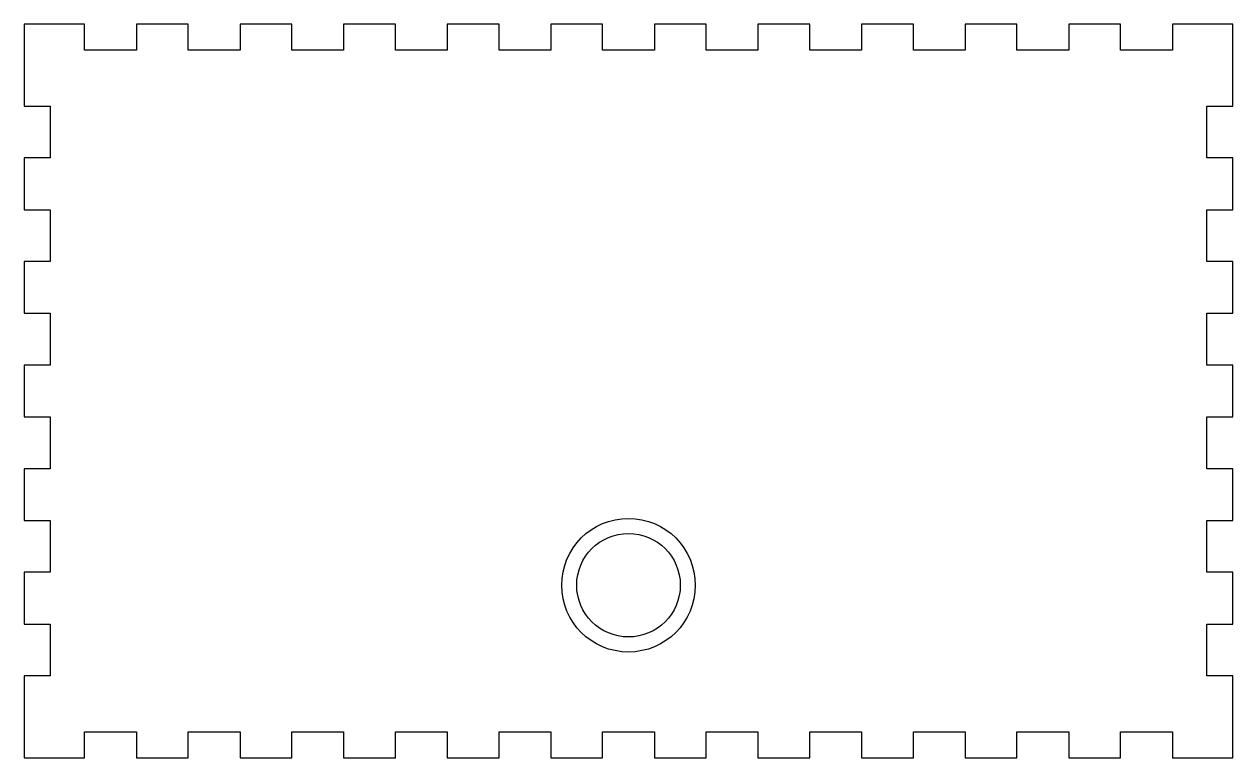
# Model space of a CAD drawing. Header units: millimetres. Extents: x 0 to 140, y 91 to 176.
import ezdxf

# ---------------------------------------------------------------- set-up
doc = ezdxf.new("R2010")
doc.units = ezdxf.units.MM
doc.layers.get('0').update_dxf_attribs({"linetype": 'CONTINUOUS'})

msp = doc.modelspace()

# ---------------------------------------------------------------- linework, layer by layer
msp.add_lwpolyline([(61, 91), (67, 91), (67, 94), (73, 94), (73, 91), (79, 91), (79, 94), (85, 94), (85, 91), (91, 91), (91, 94), (97, 94), (97, 91), (103, 91), (103, 94), (109, 94), (109, 91), (115, 91), (115, 94), (121, 94), (121, 91), (127, 91), (127, 94), (133, 94), (133, 91), (140, 91), (140, 100.5), (137, 100.5), (137, 106.5), (140, 106.5), (140, 112.5), (137, 112.5), (137, 118.5), (140, 118.5), (140, 124.5), (137, 124.5), (137, 130.5), (140, 130.5), (140, 136.5), (137, 136.5), (137, 142.5), (140, 142.5), (140, 148.5), (137, 148.5), (137, 154.5), (140, 154.5), (140, 160.5), (137, 160.5), (137, 166.5), (140, 166.5), (140, 172.5), (140, 176), (133, 176), (133, 173), (127, 173), (127, 176), (121, 176), (121, 173), (115, 173), (115, 176), (109, 176), (109, 173), (103, 173), (103, 176), (97, 176), (97, 173), (91, 173), (91, 176), (85, 176), (85, 173), (79, 173), (79, 176), (73, 176), (73, 173), (67, 173), (67, 176), (61, 176), (61, 173), (55, 173), (55, 176), (49, 176), (49, 173), (43, 173), (43, 176), (37, 176), (37, 173), (31, 173), (31, 176), (25, 176), (25, 173), (19, 173), (19, 176), (13, 176), (13, 173), (7, 173), (7, 176), (0, 176), (0, 166.5), (3, 166.5), (3, 160.5), (0, 160.5), (0, 154.5), (3, 154.5), (3, 148.5), (0, 148.5), (0, 142.5), (3, 142.5), (3, 136.5), (0, 136.5), (0, 130.5), (3, 130.5), (3, 124.5), (0, 124.5), (0, 118.5), (3, 118.5), (3, 112.5), (0, 112.5), (0, 106.5), (3, 106.5), (3, 100.5), (0, 100.5), (0, 94.5), (0, 91), (7, 91), (7, 94), (13, 94), (13, 91), (19, 91), (19, 94), (25, 94), (25, 91), (31, 91), (31, 94), (37, 94), (37, 91), (43, 91), (43, 94), (49, 94), (49, 91), (55, 91), (55, 94), (61, 94)], close=True)
for radius in [7.74, 6]:
    msp.add_circle((70, 111), radius)

doc.saveas('drawing.dxf')
